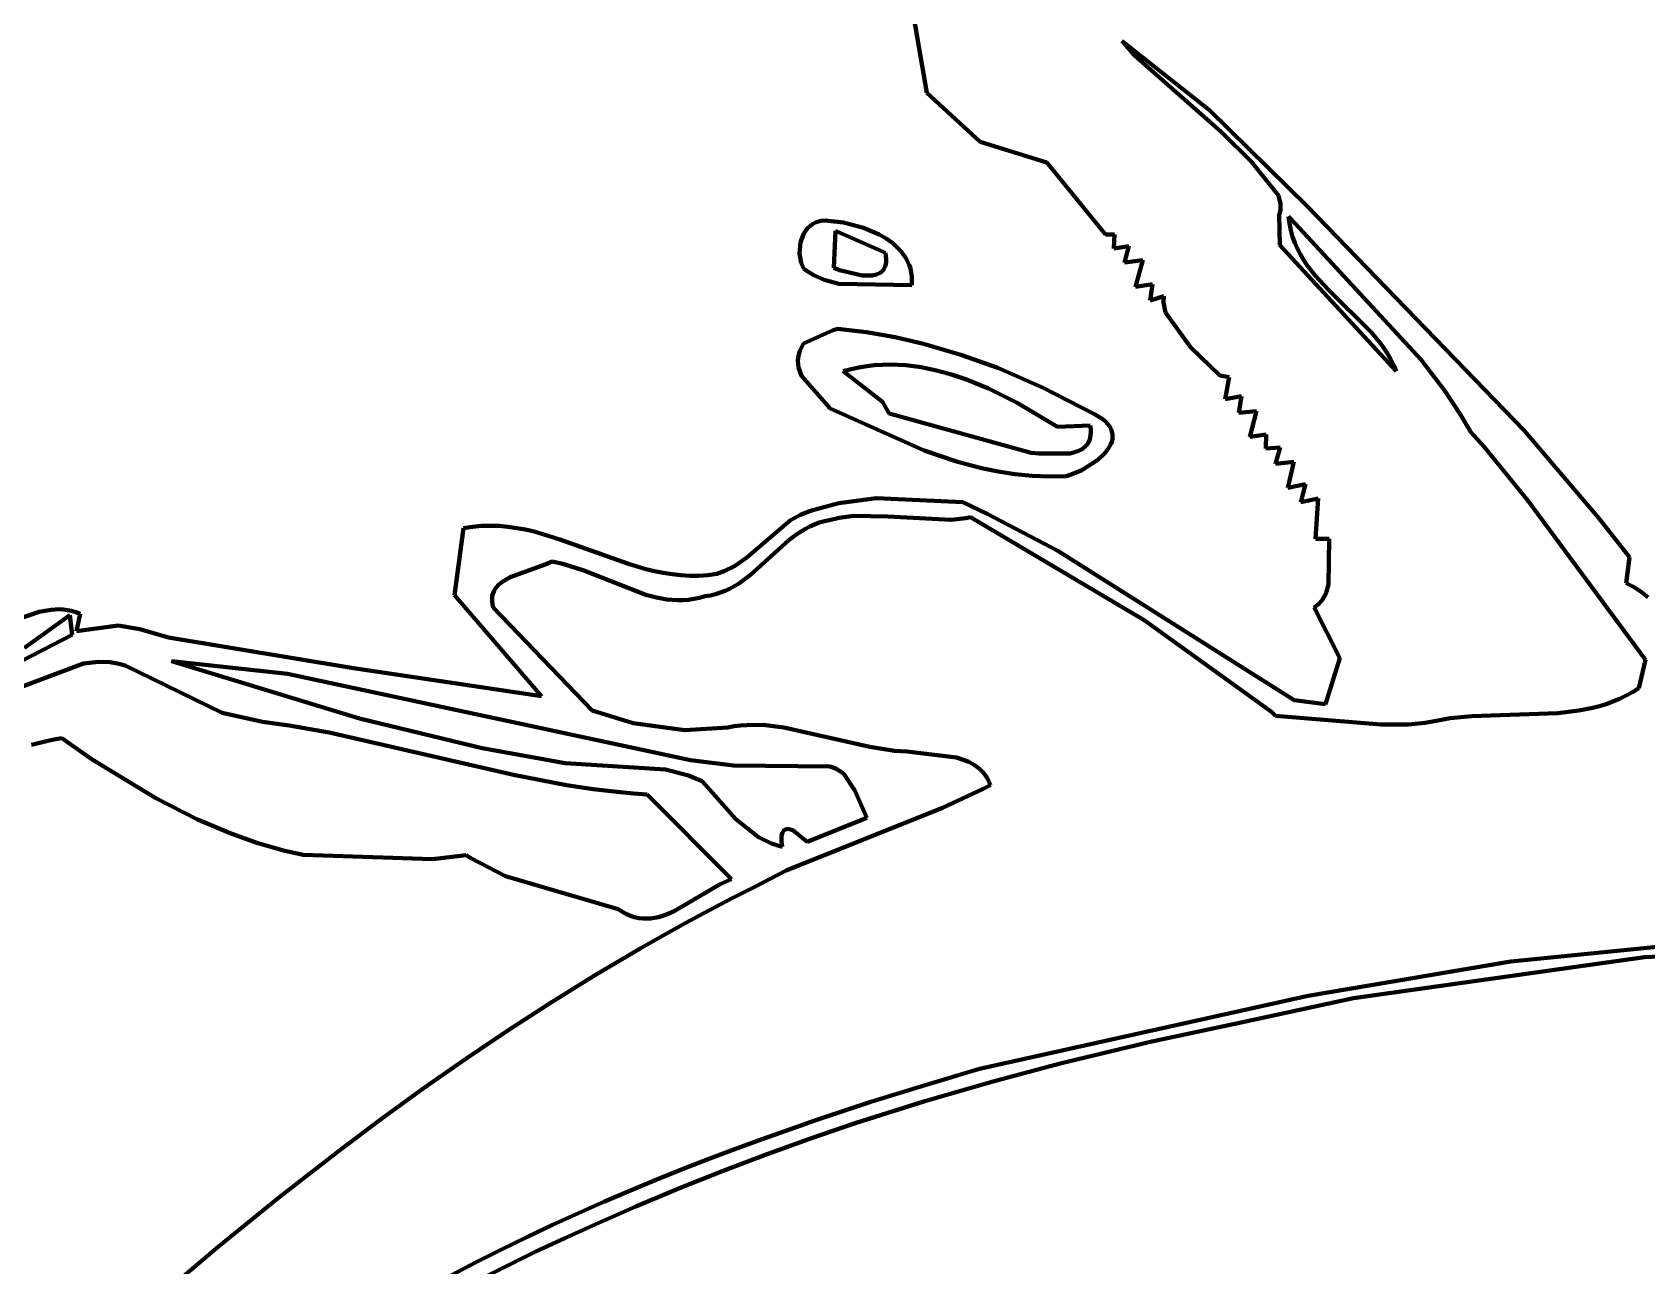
# Model space of a CAD drawing. Header units: millimetres. Extents: x 0 to 11, y 0 to 14.1.
# Drawn here: x 7.981 to 9.763, y 6.899 to 8.26 of the extents above; entities that cross this region are included whole.
import ezdxf

# ---------------------------------------------------------------- set-up
doc = ezdxf.new("R2010")
doc.units = ezdxf.units.MM
doc.layers.add('color#010101ff', color=7, linetype='CONTINUOUS', lineweight=100)
doc.layers.add('color#fefefeff', color=7, linetype='CONTINUOUS', lineweight=100)

msp = doc.modelspace()

# ---------------------------------------------------------------- linework, layer by layer
at = {"layer": 'color#010101ff'}
for p, q in [((8.9681, 8.1933), (8.9505, 8.2962)), ((9.2802, 8.1745), (9.1837, 8.2504)), ((9.1837, 8.2504), (9.1969, 8.235)), ((9.1969, 8.235), (9.2931, 8.1505)), ((9.0269, 8.1393), (8.9681, 8.1933)), ((9.388, 8.0685), (9.2802, 8.1745)), ((9.2931, 8.1505), (9.3267, 8.1173)), ((9.1006, 8.1164), (9.0269, 8.1393)), ((9.1655, 8.0372), (9.1006, 8.1164)), ((9.3267, 8.1173), (9.3564, 8.08)), ((9.3564, 8.08), (9.3586, 8.0711)), ((9.3584, 8.064), (9.3572, 8.0589)), ((9.3572, 8.0589), (9.3578, 8.0255)), ((9.3586, 8.0711), (9.3584, 8.064)), ((9.3685, 8.0493), (9.3675, 8.0571)), ((9.3675, 8.0571), (9.3748, 8.0493)), ((9.6277, 7.8207), (9.388, 8.0685)), ((8.8287, 8.0287), (8.8322, 8.0381)), ((8.8322, 8.0381), (8.8364, 8.0441)), ((8.8364, 8.0441), (8.8418, 8.0487)), ((8.8418, 8.0487), (8.8461, 8.0509)), ((8.8461, 8.0509), (8.8509, 8.0522)), ((8.8509, 8.0522), (8.8562, 8.0525)), ((8.8562, 8.0525), (8.8591, 8.0522)), ((8.8591, 8.0522), (8.876, 8.0503)), ((8.8672, 8.0411), (8.8654, 8.0003)), ((8.9223, 8.0169), (8.8672, 8.0411)), ((8.876, 8.0503), (8.8983, 8.0446)), ((8.8983, 8.0446), (8.9154, 8.0372)), ((9.37, 8.0419), (9.3685, 8.0493)), ((9.3719, 8.0347), (9.37, 8.0419)), ((9.3748, 8.0493), (9.5139, 7.8988)), ((8.8275, 8.016), (8.8287, 8.0287)), ((8.9154, 8.0372), (8.9233, 8.0326)), ((8.9233, 8.0326), (8.9306, 8.0274)), ((8.9306, 8.0274), (8.937, 8.0214)), ((8.937, 8.0214), (8.9399, 8.0182)), ((9.1751, 8.0371), (9.1655, 8.0372)), ((9.1744, 8.0215), (9.1751, 8.0371)), ((9.1912, 8.0243), (9.1744, 8.0215)), ((9.1862, 8.0062), (9.1912, 8.0243)), ((9.3578, 8.0255), (9.4861, 7.8864)), ((9.3744, 8.0279), (9.3719, 8.0347)), ((9.3773, 8.0213), (9.3744, 8.0279)), ((9.3805, 8.015), (9.3773, 8.0213)), ((8.8293, 8.006), (8.8275, 8.016)), ((8.8323, 7.9992), (8.8293, 8.006)), ((8.9221, 8.0018), (8.9228, 8.0042)), ((8.9229, 8.0132), (8.9223, 8.0169)), ((8.9228, 8.0042), (8.9232, 8.0068)), ((8.9233, 8.0099), (8.9229, 8.0132)), ((8.9232, 8.0068), (8.9233, 8.0099)), ((8.9399, 8.0182), (8.9425, 8.0148)), ((8.9425, 8.0148), (8.9448, 8.0112)), ((8.9448, 8.0112), (8.9468, 8.0075)), ((8.9468, 8.0075), (8.9485, 8.0036)), ((8.9485, 8.0036), (8.9499, 7.9995)), ((9.2064, 8.0089), (9.1862, 8.0062)), ((9.1983, 7.9793), (9.2064, 8.0089)), ((9.3842, 8.0089), (9.3805, 8.015)), ((9.3881, 8.003), (9.3842, 8.0089)), ((9.3969, 7.9918), (9.3881, 8.003)), ((8.8359, 7.9966), (8.8323, 7.9992)), ((8.8433, 7.9921), (8.8359, 7.9966)), ((8.8548, 7.987), (8.8433, 7.9921)), ((8.8709, 7.9827), (8.8548, 7.987)), ((8.8654, 8.0003), (8.8717, 7.9976)), ((8.8717, 7.9976), (8.8966, 7.9917)), ((8.8966, 7.9917), (8.9076, 7.9918)), ((8.9076, 7.9918), (8.9124, 7.9929)), ((8.9124, 7.9929), (8.9165, 7.9949)), ((8.9165, 7.9949), (8.9183, 7.9962)), ((8.9183, 7.9962), (8.9198, 7.9978)), ((8.9198, 7.9978), (8.9211, 7.9996)), ((8.9211, 7.9996), (8.9221, 8.0018)), ((8.9499, 7.9995), (8.9509, 7.9952)), ((8.9509, 7.9952), (8.9515, 7.9907)), ((8.9515, 7.9907), (8.9517, 7.9861)), ((8.9517, 7.9861), (8.9515, 7.9813)), ((9.4117, 7.9759), (9.3969, 7.9918)), ((8.9515, 7.9813), (8.8709, 7.9827)), ((9.2171, 7.9822), (9.1983, 7.9793)), ((9.2145, 7.9643), (9.2171, 7.9822)), ((9.2297, 7.969), (9.2145, 7.9643)), ((9.2292, 7.9619), (9.2297, 7.969)), ((9.4588, 7.9294), (9.4117, 7.9759)), ((9.2315, 7.9511), (9.2292, 7.9619)), ((9.2591, 7.9127), (9.2315, 7.9511)), ((8.8318, 7.9168), (8.8647, 7.9315)), ((8.8647, 7.9315), (8.8695, 7.933)), ((8.8695, 7.933), (8.9014, 7.9293)), ((8.828, 7.9089), (8.8318, 7.9168)), ((8.9014, 7.9293), (8.9331, 7.9238)), ((8.9331, 7.9238), (8.9645, 7.9166)), ((8.9645, 7.9166), (9.0058, 7.9045)), ((9.4681, 7.9181), (9.4588, 7.9294)), ((9.4723, 7.9123), (9.4681, 7.9181)), ((8.8257, 7.898), (8.8264, 7.9034)), ((8.8263, 7.8905), (8.8257, 7.898)), ((8.8264, 7.9034), (8.828, 7.9089)), ((9.0058, 7.9045), (9.0464, 7.8898)), ((9.2915, 7.8814), (9.2591, 7.9127)), ((9.4763, 7.9062), (9.4723, 7.9123)), ((9.4799, 7.8998), (9.4763, 7.9062)), ((9.4832, 7.8933), (9.4799, 7.8998)), ((9.5139, 7.8988), (9.5398, 7.8645)), ((8.8298, 7.881), (8.8263, 7.8905)), ((8.8613, 7.8452), (8.8298, 7.881)), ((8.8846, 7.8886), (8.8759, 7.8863)), ((8.8759, 7.8863), (8.9193, 7.8524)), ((8.8932, 7.8904), (8.8846, 7.8886)), ((8.9019, 7.8918), (8.8932, 7.8904)), ((8.9105, 7.8928), (8.9019, 7.8918)), ((8.9191, 7.8934), (8.9105, 7.8928)), ((8.9277, 7.8936), (8.9191, 7.8934)), ((8.9363, 7.8934), (8.9277, 7.8936)), ((8.9448, 7.8928), (8.9363, 7.8934)), ((8.9534, 7.8919), (8.9448, 7.8928)), ((8.9619, 7.8906), (8.9534, 7.8919)), ((8.9787, 7.8872), (8.9619, 7.8906)), ((8.9955, 7.8827), (8.9787, 7.8872)), ((9.012, 7.8771), (8.9955, 7.8827)), ((9.0464, 7.8898), (9.0959, 7.8684)), ((9.3017, 7.8796), (9.2915, 7.8814)), ((9.2975, 7.8553), (9.3017, 7.8796)), ((9.4861, 7.8864), (9.4832, 7.8933)), ((9.0363, 7.8671), (9.012, 7.8771)), ((9.0677, 7.8514), (9.0363, 7.8671)), ((9.0959, 7.8684), (9.1531, 7.8387)), ((9.5398, 7.8645), (9.5577, 7.8377)), ((8.965, 7.7986), (8.8613, 7.8452)), ((8.9193, 7.8524), (8.9264, 7.8396)), ((9.1122, 7.8248), (9.0677, 7.8514)), ((9.3153, 7.8586), (9.2975, 7.8553)), ((9.3127, 7.8405), (9.3153, 7.8586)), ((9.3321, 7.8423), (9.3127, 7.8405)), ((9.3246, 7.814), (9.3321, 7.8423)), ((8.9264, 7.8396), (9.0834, 7.796)), ((9.1485, 7.8262), (9.1122, 7.8248)), ((9.149, 7.8224), (9.1485, 7.8262)), ((9.1531, 7.8387), (9.1624, 7.8335)), ((9.1624, 7.8335), (9.1655, 7.8307)), ((9.1655, 7.8307), (9.168, 7.8279)), ((9.168, 7.8279), (9.17, 7.8251)), ((9.17, 7.8251), (9.1715, 7.8223)), ((9.5577, 7.8377), (9.5687, 7.8191)), ((9.145, 7.8054), (9.1464, 7.8076)), ((9.1464, 7.8076), (9.1475, 7.81)), ((9.1475, 7.81), (9.1484, 7.8127)), ((9.1484, 7.8127), (9.1489, 7.8156)), ((9.1489, 7.8156), (9.1491, 7.8189)), ((9.1491, 7.8189), (9.149, 7.8224)), ((9.1723, 7.8085), (9.1713, 7.8058)), ((9.1715, 7.8223), (9.1725, 7.8195)), ((9.1729, 7.8112), (9.1723, 7.8085)), ((9.1725, 7.8195), (9.1731, 7.8168)), ((9.1732, 7.814), (9.1729, 7.8112)), ((9.1731, 7.8168), (9.1732, 7.814)), ((9.3426, 7.8165), (9.3246, 7.814)), ((9.3424, 7.8009), (9.3426, 7.8165)), ((9.5687, 7.8191), (9.5834, 7.8029)), ((9.7099, 7.7239), (9.6277, 7.8207)), ((9.001, 7.7865), (8.965, 7.7986)), ((9.0834, 7.796), (9.0919, 7.7953)), ((9.0919, 7.7953), (9.1265, 7.7956)), ((9.1265, 7.7956), (9.1347, 7.7979)), ((9.1347, 7.7979), (9.1394, 7.8003)), ((9.1394, 7.8003), (9.1434, 7.8035)), ((9.1434, 7.8035), (9.145, 7.8054)), ((9.1644, 7.7955), (9.157, 7.7885)), ((9.1684, 7.8005), (9.1644, 7.7955)), ((9.1713, 7.8058), (9.1684, 7.8005)), ((9.3583, 7.8022), (9.3424, 7.8009)), ((9.3529, 7.7839), (9.3583, 7.8022)), ((9.5834, 7.8029), (9.6314, 7.7435)), ((9.0284, 7.7793), (9.001, 7.7865)), ((9.0468, 7.7755), (9.0284, 7.7793)), ((9.0654, 7.7727), (9.0468, 7.7755)), ((9.0842, 7.7709), (9.0654, 7.7727)), ((9.1031, 7.7701), (9.0842, 7.7709)), ((9.1274, 7.7721), (9.1222, 7.7706)), ((9.1391, 7.7771), (9.1274, 7.7721)), ((9.157, 7.7885), (9.1391, 7.7771)), ((9.3731, 7.7864), (9.3529, 7.7839)), ((9.3665, 7.7577), (9.3731, 7.7864)), ((9.1222, 7.7706), (9.1031, 7.7701)), ((9.3861, 7.7617), (9.3665, 7.7577)), ((9.3809, 7.7419), (9.3861, 7.7617)), ((8.8423, 7.7329), (8.871, 7.7407)), ((8.871, 7.7407), (8.9125, 7.7462)), ((8.9125, 7.7462), (9.008, 7.7416)), ((9.008, 7.7416), (9.0346, 7.729)), ((9.4, 7.7459), (9.3809, 7.7419)), ((9.3973, 7.7012), (9.4, 7.7459)), ((9.6314, 7.7435), (9.7616, 7.5678)), ((8.7693, 7.6808), (8.8176, 7.7218)), ((8.8176, 7.7218), (8.8287, 7.7278)), ((8.8287, 7.7278), (8.8367, 7.7309)), ((8.8367, 7.7309), (8.8423, 7.7329)), ((8.8494, 7.7192), (8.8441, 7.7172)), ((8.855, 7.7208), (8.8494, 7.7192)), ((8.8607, 7.7219), (8.855, 7.7208)), ((8.8714, 7.7245), (8.8607, 7.7219)), ((8.8874, 7.7266), (8.8714, 7.7245)), ((8.925, 7.726), (8.8874, 7.7266)), ((8.9949, 7.7221), (8.925, 7.726)), ((9.011, 7.724), (8.9949, 7.7221)), ((9.0163, 7.7251), (9.011, 7.724)), ((9.2079, 7.6114), (9.0163, 7.7251)), ((9.0346, 7.729), (9.1127, 7.6882)), ((9.7437, 7.6812), (9.7099, 7.7239)), ((8.4467, 7.639), (8.4567, 7.713)), ((8.4567, 7.713), (8.4666, 7.7146)), ((8.4666, 7.7146), (8.4765, 7.7155)), ((8.4765, 7.7155), (8.4863, 7.7158)), ((8.4863, 7.7158), (8.496, 7.7155)), ((8.496, 7.7155), (8.5057, 7.7146)), ((8.5057, 7.7146), (8.5154, 7.7132)), ((8.5154, 7.7132), (8.5249, 7.7114)), ((8.5249, 7.7114), (8.5345, 7.7092)), ((8.5345, 7.7092), (8.544, 7.7066)), ((8.544, 7.7066), (8.563, 7.7007)), ((8.563, 7.7007), (8.6387, 7.6735)), ((8.8157, 7.6998), (8.7735, 7.6617)), ((8.8246, 7.7065), (8.8157, 7.6998)), ((8.8341, 7.7124), (8.8246, 7.7065)), ((8.839, 7.715), (8.8341, 7.7124)), ((8.8441, 7.7172), (8.839, 7.715)), ((9.4123, 7.7011), (9.3973, 7.7012)), ((9.4116, 7.6507), (9.4123, 7.7011)), ((9.1127, 7.6882), (9.3738, 7.5233)), ((8.5467, 7.6728), (8.5082, 7.659)), ((8.5545, 7.6763), (8.5467, 7.6728)), ((8.5662, 7.6738), (8.5545, 7.6763)), ((8.5893, 7.6664), (8.5662, 7.6738)), ((8.6579, 7.6394), (8.5893, 7.6664)), ((8.6387, 7.6735), (8.6578, 7.6679)), ((8.6578, 7.6679), (8.6674, 7.6656)), ((8.6674, 7.6656), (8.677, 7.6636)), ((8.7362, 7.6626), (8.7444, 7.6655)), ((8.7444, 7.6655), (8.7556, 7.6712)), ((8.7556, 7.6712), (8.7693, 7.6808)), ((9.74, 7.6522), (9.7437, 7.6812)), ((8.4917, 7.6461), (8.4903, 7.6438)), ((8.4953, 7.6505), (8.4917, 7.6461)), ((8.4999, 7.6542), (8.4953, 7.6505)), ((8.5082, 7.659), (8.4999, 7.6542)), ((8.677, 7.6636), (8.6868, 7.6621)), ((8.6868, 7.6621), (8.6965, 7.661)), ((8.6965, 7.661), (8.7063, 7.6605)), ((8.7063, 7.6605), (8.7162, 7.6606)), ((8.7162, 7.6606), (8.7262, 7.6613)), ((8.7262, 7.6613), (8.7362, 7.6626)), ((8.7504, 7.6462), (8.7454, 7.6439)), ((8.76, 7.6517), (8.7504, 7.6462)), ((8.7735, 7.6617), (8.76, 7.6517)), ((9.4085, 7.6405), (9.4116, 7.6507)), ((9.7488, 7.6478), (9.74, 7.6522)), ((9.7568, 7.6427), (9.7488, 7.6478)), ((8.5426, 7.5278), (8.4467, 7.639)), ((8.4884, 7.6385), (8.4881, 7.6355)), ((8.4881, 7.6355), (8.4881, 7.6324)), ((8.4881, 7.6324), (8.4885, 7.6291)), ((8.4892, 7.6412), (8.4884, 7.6385)), ((8.4885, 7.6291), (8.4893, 7.6255)), ((8.4903, 7.6438), (8.4892, 7.6412)), ((8.6695, 7.6364), (8.6579, 7.6394)), ((8.6812, 7.6344), (8.6695, 7.6364)), ((8.687, 7.6338), (8.6812, 7.6344)), ((8.693, 7.6335), (8.687, 7.6338)), ((8.699, 7.6336), (8.693, 7.6335)), ((8.705, 7.6341), (8.699, 7.6336)), ((8.711, 7.635), (8.705, 7.6341)), ((8.7172, 7.6363), (8.711, 7.635)), ((8.7233, 7.6381), (8.7172, 7.6363)), ((8.7292, 7.6389), (8.7233, 7.6381)), ((8.7348, 7.6402), (8.7292, 7.6389)), ((8.7402, 7.6419), (8.7348, 7.6402)), ((8.7454, 7.6439), (8.7402, 7.6419)), ((9.3957, 7.6255), (9.4005, 7.6293)), ((9.4005, 7.6293), (9.4044, 7.6335)), ((9.4044, 7.6335), (9.4085, 7.6405)), ((9.7641, 7.6368), (9.7568, 7.6427)), ((7.9417, 7.6048), (7.9883, 7.6206)), ((8.0221, 7.6172), (7.9721, 7.581)), ((7.9883, 7.6206), (8.0013, 7.6231)), ((8.0013, 7.6231), (8.0102, 7.6235)), ((8.0102, 7.6235), (8.0147, 7.6233)), ((8.0147, 7.6233), (8.0193, 7.6227)), ((8.0193, 7.6227), (8.0239, 7.6217)), ((8.0246, 7.5954), (8.0221, 7.6172)), ((8.0239, 7.6217), (8.0285, 7.6203)), ((8.0285, 7.6203), (8.0333, 7.6185)), ((8.0333, 7.6185), (8.0293, 7.5994)), ((8.4893, 7.6255), (8.5985, 7.5119)), ((9.3487, 7.5103), (9.2079, 7.6114)), ((9.4242, 7.5694), (9.3957, 7.6255)), ((7.9092, 7.536), (8.0246, 7.5954)), ((8.0293, 7.5994), (8.0752, 7.6056)), ((8.0752, 7.6056), (8.0991, 7.6015)), ((8.0991, 7.6015), (8.131, 7.5925)), ((8.131, 7.5925), (8.335, 7.5586)), ((8.037, 7.5638), (7.9657, 7.537)), ((8.0535, 7.5657), (8.037, 7.5638)), ((8.0661, 7.5652), (8.0535, 7.5657)), ((8.0745, 7.5638), (8.0661, 7.5652)), ((8.0829, 7.5614), (8.0745, 7.5638)), ((8.1901, 7.5093), (8.0829, 7.5614)), ((8.1344, 7.5662), (8.3417, 7.5029)), ((8.2623, 7.5522), (8.1344, 7.5662)), ((8.335, 7.5586), (8.5426, 7.5278)), ((9.4081, 7.5189), (9.4242, 7.5694)), ((9.7616, 7.5678), (9.7542, 7.5366)), ((8.7072, 7.457), (8.2623, 7.5522)), ((9.3738, 7.5233), (9.4081, 7.5189)), ((9.7255, 7.5217), (9.7182, 7.519)), ((9.7328, 7.5248), (9.7255, 7.5217)), ((9.74, 7.5283), (9.7328, 7.5248)), ((9.7472, 7.5322), (9.74, 7.5283)), ((9.7542, 7.5366), (9.7472, 7.5322)), ((8.2346, 7.4995), (8.1901, 7.5093)), ((8.5985, 7.5119), (8.6438, 7.4979)), ((9.3531, 7.506), (9.3487, 7.5103)), ((9.4694, 7.4963), (9.3531, 7.506)), ((9.5696, 7.5056), (9.546, 7.5032)), ((9.6647, 7.5089), (9.5696, 7.5056)), ((9.688, 7.5117), (9.6647, 7.5089)), ((9.7032, 7.5147), (9.688, 7.5117)), ((9.7107, 7.5167), (9.7032, 7.5147)), ((9.7182, 7.519), (9.7107, 7.5167)), ((8.2641, 7.4954), (8.2346, 7.4995)), ((8.3082, 7.4877), (8.2641, 7.4954)), ((8.5117, 7.4408), (8.3082, 7.4877)), ((8.3417, 7.5029), (8.4773, 7.4703)), ((8.6438, 7.4979), (8.7011, 7.4903)), ((8.7011, 7.4903), (8.7484, 7.4932)), ((8.7484, 7.4932), (8.7554, 7.4944)), ((8.7554, 7.4944), (8.7624, 7.4952)), ((8.7624, 7.4952), (8.7762, 7.4959)), ((8.7762, 7.4959), (8.7899, 7.4955)), ((8.7899, 7.4955), (8.8104, 7.4932)), ((8.8104, 7.4932), (8.905, 7.4716)), ((9.5, 7.4962), (9.4694, 7.4963)), ((9.5183, 7.4981), (9.5, 7.4962)), ((9.5305, 7.5004), (9.5183, 7.4981)), ((9.546, 7.5032), (9.5305, 7.5004)), ((7.9796, 7.4738), (7.9961, 7.4781)), ((7.9961, 7.4781), (8.0045, 7.4799)), ((8.0045, 7.4799), (8.0131, 7.4813)), ((8.0131, 7.4813), (8.0468, 7.4579)), ((8.4773, 7.4703), (8.5689, 7.4538)), ((8.905, 7.4716), (8.9324, 7.4674)), ((8.0468, 7.4579), (8.117, 7.4149)), ((8.5689, 7.4538), (8.6795, 7.4469)), ((8.7547, 7.4513), (8.7072, 7.457)), ((8.861, 7.45), (8.7547, 7.4513)), ((8.8683, 7.4473), (8.861, 7.45)), ((8.9324, 7.4674), (8.9462, 7.4666)), ((8.9462, 7.4666), (9.0008, 7.4598)), ((9.0008, 7.4598), (9.0143, 7.4553)), ((9.0143, 7.4553), (9.0204, 7.452)), ((9.0204, 7.452), (9.0259, 7.4479)), ((8.5703, 7.4295), (8.5117, 7.4408)), ((8.6795, 7.4469), (8.705, 7.44)), ((8.705, 7.44), (8.72, 7.4339)), ((8.72, 7.4339), (8.7572, 7.3918)), ((8.8763, 7.4418), (8.8683, 7.4473)), ((8.8887, 7.4235), (8.8763, 7.4418)), ((9.0259, 7.4479), (9.0308, 7.4429)), ((9.0308, 7.4429), (9.033, 7.44)), ((9.033, 7.44), (9.0349, 7.4368)), ((9.0349, 7.4368), (9.0367, 7.4334)), ((9.0367, 7.4334), (9.0382, 7.4296)), ((8.117, 7.4149), (8.1628, 7.3917)), ((8.5998, 7.4251), (8.5703, 7.4295)), ((8.6295, 7.4216), (8.5998, 7.4251)), ((8.6444, 7.4203), (8.6295, 7.4216)), ((8.6594, 7.4193), (8.6444, 7.4203)), ((8.7524, 7.3258), (8.6594, 7.4193)), ((8.9019, 7.3933), (8.8887, 7.4235)), ((9.0296, 7.425), (8.9853, 7.4044)), ((9.0382, 7.4296), (9.0296, 7.425)), ((8.9853, 7.4044), (8.8129, 7.3352)), ((8.1628, 7.3917), (8.2007, 7.3757)), ((8.7572, 7.3918), (8.7822, 7.3721)), ((8.8086, 7.3769), (8.8099, 7.3791)), ((8.8099, 7.3791), (8.8116, 7.3805)), ((8.8116, 7.3805), (8.8148, 7.3812)), ((8.8148, 7.3812), (8.82, 7.3798)), ((8.82, 7.3798), (8.836, 7.3669)), ((8.836, 7.3669), (8.9019, 7.3933)), ((8.2007, 7.3757), (8.2297, 7.3656)), ((8.2297, 7.3656), (8.2594, 7.3571)), ((8.7822, 7.3721), (8.7966, 7.365)), ((8.7966, 7.365), (8.8084, 7.3613)), ((8.8076, 7.3696), (8.8078, 7.3737)), ((8.8077, 7.3671), (8.8076, 7.3696)), ((8.8079, 7.3643), (8.8077, 7.3671)), ((8.8078, 7.3737), (8.8086, 7.3769)), ((8.8084, 7.3613), (8.8079, 7.3643)), ((8.2594, 7.3571), (8.2795, 7.3524)), ((8.2795, 7.3524), (8.4223, 7.3479)), ((8.4223, 7.3479), (8.4595, 7.3521)), ((8.4595, 7.3521), (8.4648, 7.3488)), ((8.4648, 7.3488), (8.503, 7.3289)), ((8.503, 7.3289), (8.6274, 7.2926)), ((8.7399, 7.32), (8.7524, 7.3258)), ((8.8129, 7.3352), (8.7782, 7.3173)), ((8.6892, 7.2903), (8.7399, 7.32)), ((8.7782, 7.3173), (8.7526, 7.3044)), ((8.6274, 7.2926), (8.632, 7.2896)), ((8.632, 7.2896), (8.6365, 7.2872)), ((8.6806, 7.2866), (8.6892, 7.2903)), ((8.7273, 7.2911), (8.7021, 7.2776)), ((8.7526, 7.3044), (8.7273, 7.2911)), ((8.6365, 7.2872), (8.641, 7.2852)), ((8.641, 7.2852), (8.6455, 7.2838)), ((8.6455, 7.2838), (8.65, 7.2828)), ((8.65, 7.2828), (8.6544, 7.2823)), ((8.6544, 7.2823), (8.6588, 7.2822)), ((8.6588, 7.2822), (8.6632, 7.2824)), ((8.6632, 7.2824), (8.6676, 7.283)), ((8.6676, 7.283), (8.672, 7.2839)), ((8.672, 7.2839), (8.6806, 7.2866)), ((8.7021, 7.2776), (8.6771, 7.2637)), ((8.6771, 7.2637), (8.6523, 7.2496)), ((9.6128, 7.2348), (9.9221, 7.2656)), ((8.6523, 7.2496), (8.603, 7.2205)), ((9.7604, 7.2398), (9.4392, 7.1945)), ((9.7769, 7.2402), (9.7604, 7.2398)), ((8.603, 7.2205), (8.5545, 7.1905)), ((9.389, 7.1968), (9.6128, 7.2348)), ((8.5545, 7.1905), (8.5065, 7.1594)), ((9.0264, 7.1163), (9.389, 7.1968)), ((9.4392, 7.1945), (9.3183, 7.1682)), ((9.3183, 7.1682), (9.2165, 7.1465)), ((8.5065, 7.1594), (8.4591, 7.1275)), ((9.2165, 7.1465), (9.1152, 7.1221)), ((8.4591, 7.1275), (8.4122, 7.0947)), ((8.9663, 7.0985), (9.0264, 7.1163)), ((9.1152, 7.1221), (9.0397, 7.102)), ((8.4122, 7.0947), (8.366, 7.0611)), ((8.9064, 7.0798), (8.9663, 7.0985)), ((9.0397, 7.102), (8.9647, 7.0802)), ((8.8468, 7.0601), (8.9064, 7.0798)), ((8.9647, 7.0802), (8.8902, 7.0567)), ((8.366, 7.0611), (8.3202, 7.0268)), ((8.7874, 7.0393), (8.8468, 7.0601)), ((8.8409, 7.04), (8.7919, 7.0224)), ((8.8902, 7.0567), (8.8409, 7.04)), ((8.3202, 7.0268), (8.2525, 6.9741)), ((8.7285, 7.0174), (8.7579, 7.0285)), ((8.7919, 7.0224), (8.7432, 7.004)), ((8.7579, 7.0285), (8.7874, 7.0393)), ((8.6701, 6.9943), (8.6992, 7.006)), ((8.6992, 7.006), (8.7285, 7.0174)), ((8.6411, 6.9823), (8.6701, 6.9943)), ((8.7432, 7.004), (8.6949, 6.9847)), ((8.2525, 6.9741), (8.1859, 6.92)), ((8.5835, 6.9572), (8.6122, 6.9699)), ((8.6122, 6.9699), (8.6411, 6.9823)), ((8.6949, 6.9847), (8.6469, 6.9645)), ((8.5549, 6.9442), (8.5835, 6.9572)), ((8.6469, 6.9645), (8.5992, 6.9434)), ((8.5266, 6.9308), (8.5549, 6.9442)), ((8.5992, 6.9434), (8.5677, 6.9293)), ((8.1859, 6.92), (8.0986, 6.8463)), ((8.4704, 6.9029), (8.4984, 6.917)), ((8.4984, 6.917), (8.5266, 6.9308)), ((8.5677, 6.9293), (8.5365, 6.9147)), ((8.4426, 6.8883), (8.4704, 6.9029)), ((8.5054, 6.8995), (8.4746, 6.8839)), ((8.5365, 6.9147), (8.5054, 6.8995))]:
    msp.add_line(p, q, dxfattribs=at)
at = {"layer": 'color#fefefeff'}
for p, q in [((8.9505, 8.2962), (8.9681, 8.1933)), ((9.1969, 8.235), (9.1837, 8.2504)), ((9.1837, 8.2504), (9.2802, 8.1745)), ((9.2931, 8.1505), (9.1969, 8.235)), ((8.9681, 8.1933), (9.0269, 8.1393)), ((9.2802, 8.1745), (9.388, 8.0685)), ((9.3267, 8.1173), (9.2931, 8.1505)), ((9.0269, 8.1393), (9.1006, 8.1164)), ((9.1006, 8.1164), (9.1655, 8.0372)), ((9.3564, 8.08), (9.3267, 8.1173)), ((9.3586, 8.0711), (9.3564, 8.08)), ((9.3572, 8.0589), (9.3584, 8.064)), ((9.3578, 8.0255), (9.3572, 8.0589)), ((9.3584, 8.064), (9.3586, 8.0711)), ((9.3748, 8.0493), (9.3675, 8.0571)), ((9.3675, 8.0571), (9.3685, 8.0493)), ((9.388, 8.0685), (9.6277, 7.8207)), ((8.8322, 8.0381), (8.8287, 8.0287)), ((8.8364, 8.0441), (8.8322, 8.0381)), ((8.8418, 8.0487), (8.8364, 8.0441)), ((8.8461, 8.0509), (8.8418, 8.0487)), ((8.8509, 8.0522), (8.8461, 8.0509)), ((8.8562, 8.0525), (8.8509, 8.0522)), ((8.8591, 8.0522), (8.8562, 8.0525)), ((8.876, 8.0503), (8.8591, 8.0522)), ((8.8654, 8.0003), (8.8672, 8.0411)), ((8.8672, 8.0411), (8.9223, 8.0169)), ((8.8983, 8.0446), (8.876, 8.0503)), ((8.9154, 8.0372), (8.8983, 8.0446)), ((9.3685, 8.0493), (9.37, 8.0419)), ((9.37, 8.0419), (9.3719, 8.0347)), ((9.5139, 7.8988), (9.3748, 8.0493)), ((8.8287, 8.0287), (8.8275, 8.016)), ((8.9233, 8.0326), (8.9154, 8.0372)), ((8.9306, 8.0274), (8.9233, 8.0326)), ((8.937, 8.0214), (8.9306, 8.0274)), ((8.9399, 8.0182), (8.937, 8.0214)), ((9.1655, 8.0372), (9.1751, 8.0371)), ((9.1751, 8.0371), (9.1744, 8.0215)), ((9.1744, 8.0215), (9.1912, 8.0243)), ((9.1912, 8.0243), (9.1862, 8.0062)), ((9.4861, 7.8864), (9.3578, 8.0255)), ((9.3719, 8.0347), (9.3744, 8.0279)), ((9.3744, 8.0279), (9.3773, 8.0213)), ((9.3773, 8.0213), (9.3805, 8.015)), ((8.8275, 8.016), (8.8293, 8.006)), ((8.8293, 8.006), (8.8323, 7.9992)), ((8.9228, 8.0042), (8.9221, 8.0018)), ((8.9223, 8.0169), (8.9229, 8.0132)), ((8.9232, 8.0068), (8.9228, 8.0042)), ((8.9229, 8.0132), (8.9233, 8.0099)), ((8.9233, 8.0099), (8.9232, 8.0068)), ((8.9425, 8.0148), (8.9399, 8.0182)), ((8.9448, 8.0112), (8.9425, 8.0148)), ((8.9468, 8.0075), (8.9448, 8.0112)), ((8.9485, 8.0036), (8.9468, 8.0075)), ((8.9499, 7.9995), (8.9485, 8.0036)), ((9.1862, 8.0062), (9.2064, 8.0089)), ((9.2064, 8.0089), (9.1983, 7.9793)), ((9.3805, 8.015), (9.3842, 8.0089)), ((9.3842, 8.0089), (9.3881, 8.003)), ((9.3881, 8.003), (9.3969, 7.9918)), ((8.8323, 7.9992), (8.8359, 7.9966)), ((8.8359, 7.9966), (8.8433, 7.9921)), ((8.8433, 7.9921), (8.8548, 7.987)), ((8.8548, 7.987), (8.8709, 7.9827)), ((8.8717, 7.9976), (8.8654, 8.0003)), ((8.8966, 7.9917), (8.8717, 7.9976)), ((8.9076, 7.9918), (8.8966, 7.9917)), ((8.9124, 7.9929), (8.9076, 7.9918)), ((8.9165, 7.9949), (8.9124, 7.9929)), ((8.9183, 7.9962), (8.9165, 7.9949)), ((8.9198, 7.9978), (8.9183, 7.9962)), ((8.9211, 7.9996), (8.9198, 7.9978)), ((8.9221, 8.0018), (8.9211, 7.9996)), ((8.9509, 7.9952), (8.9499, 7.9995)), ((8.9515, 7.9907), (8.9509, 7.9952)), ((8.9517, 7.9861), (8.9515, 7.9907)), ((8.9515, 7.9813), (8.9517, 7.9861)), ((9.3969, 7.9918), (9.4117, 7.9759)), ((8.8709, 7.9827), (8.9515, 7.9813)), ((9.1983, 7.9793), (9.2171, 7.9822)), ((9.2171, 7.9822), (9.2145, 7.9643)), ((9.2145, 7.9643), (9.2297, 7.969)), ((9.2297, 7.969), (9.2292, 7.9619)), ((9.4117, 7.9759), (9.4588, 7.9294)), ((9.2292, 7.9619), (9.2315, 7.9511)), ((9.2315, 7.9511), (9.2591, 7.9127)), ((8.8647, 7.9315), (8.8318, 7.9168)), ((8.8695, 7.933), (8.8647, 7.9315)), ((8.9014, 7.9293), (8.8695, 7.933)), ((8.8318, 7.9168), (8.828, 7.9089)), ((8.9331, 7.9238), (8.9014, 7.9293)), ((8.9645, 7.9166), (8.9331, 7.9238)), ((9.0058, 7.9045), (8.9645, 7.9166)), ((9.4588, 7.9294), (9.4681, 7.9181)), ((9.4681, 7.9181), (9.4723, 7.9123)), ((8.8264, 7.9034), (8.8257, 7.898)), ((8.8257, 7.898), (8.8263, 7.8905)), ((8.828, 7.9089), (8.8264, 7.9034)), ((9.0464, 7.8898), (9.0058, 7.9045)), ((9.2591, 7.9127), (9.2915, 7.8814)), ((9.4723, 7.9123), (9.4763, 7.9062)), ((9.4763, 7.9062), (9.4799, 7.8998)), ((9.4799, 7.8998), (9.4832, 7.8933)), ((9.5398, 7.8645), (9.5139, 7.8988)), ((8.8263, 7.8905), (8.8298, 7.881)), ((8.8298, 7.881), (8.8613, 7.8452)), ((8.8759, 7.8863), (8.8846, 7.8886)), ((8.9193, 7.8524), (8.8759, 7.8863)), ((8.8846, 7.8886), (8.8932, 7.8904)), ((8.8932, 7.8904), (8.9019, 7.8918)), ((8.9019, 7.8918), (8.9105, 7.8928)), ((8.9105, 7.8928), (8.9191, 7.8934)), ((8.9191, 7.8934), (8.9277, 7.8936)), ((8.9277, 7.8936), (8.9363, 7.8934)), ((8.9363, 7.8934), (8.9448, 7.8928)), ((8.9448, 7.8928), (8.9534, 7.8919)), ((8.9534, 7.8919), (8.9619, 7.8906)), ((8.9619, 7.8906), (8.9787, 7.8872)), ((8.9787, 7.8872), (8.9955, 7.8827)), ((8.9955, 7.8827), (9.012, 7.8771)), ((9.0959, 7.8684), (9.0464, 7.8898)), ((9.2915, 7.8814), (9.3017, 7.8796)), ((9.3017, 7.8796), (9.2975, 7.8553)), ((9.4832, 7.8933), (9.4861, 7.8864)), ((9.012, 7.8771), (9.0363, 7.8671)), ((9.0363, 7.8671), (9.0677, 7.8514)), ((9.1531, 7.8387), (9.0959, 7.8684)), ((9.5577, 7.8377), (9.5398, 7.8645)), ((8.8613, 7.8452), (8.965, 7.7986)), ((8.9264, 7.8396), (8.9193, 7.8524)), ((9.0677, 7.8514), (9.1122, 7.8248)), ((9.2975, 7.8553), (9.3153, 7.8586)), ((9.3153, 7.8586), (9.3127, 7.8405)), ((9.3127, 7.8405), (9.3321, 7.8423)), ((9.3321, 7.8423), (9.3246, 7.814)), ((9.0834, 7.796), (8.9264, 7.8396)), ((9.1122, 7.8248), (9.1485, 7.8262)), ((9.1485, 7.8262), (9.149, 7.8224)), ((9.1624, 7.8335), (9.1531, 7.8387)), ((9.1655, 7.8307), (9.1624, 7.8335)), ((9.168, 7.8279), (9.1655, 7.8307)), ((9.17, 7.8251), (9.168, 7.8279)), ((9.1715, 7.8223), (9.17, 7.8251)), ((9.5687, 7.8191), (9.5577, 7.8377)), ((9.1464, 7.8076), (9.145, 7.8054)), ((9.1475, 7.81), (9.1464, 7.8076)), ((9.1484, 7.8127), (9.1475, 7.81)), ((9.1489, 7.8156), (9.1484, 7.8127)), ((9.1491, 7.8189), (9.1489, 7.8156)), ((9.149, 7.8224), (9.1491, 7.8189)), ((9.1713, 7.8058), (9.1723, 7.8085)), ((9.1725, 7.8195), (9.1715, 7.8223)), ((9.1723, 7.8085), (9.1729, 7.8112)), ((9.1731, 7.8168), (9.1725, 7.8195)), ((9.1729, 7.8112), (9.1732, 7.814)), ((9.1732, 7.814), (9.1731, 7.8168)), ((9.3246, 7.814), (9.3426, 7.8165)), ((9.3426, 7.8165), (9.3424, 7.8009)), ((9.5834, 7.8029), (9.5687, 7.8191)), ((9.6277, 7.8207), (9.7099, 7.7239)), ((8.965, 7.7986), (9.001, 7.7865)), ((9.0919, 7.7953), (9.0834, 7.796)), ((9.1265, 7.7956), (9.0919, 7.7953)), ((9.1347, 7.7979), (9.1265, 7.7956)), ((9.1394, 7.8003), (9.1347, 7.7979)), ((9.1434, 7.8035), (9.1394, 7.8003)), ((9.145, 7.8054), (9.1434, 7.8035)), ((9.157, 7.7885), (9.1644, 7.7955)), ((9.1644, 7.7955), (9.1684, 7.8005)), ((9.1684, 7.8005), (9.1713, 7.8058)), ((9.3424, 7.8009), (9.3583, 7.8022)), ((9.3583, 7.8022), (9.3529, 7.7839)), ((9.6314, 7.7435), (9.5834, 7.8029)), ((9.001, 7.7865), (9.0284, 7.7793)), ((9.0284, 7.7793), (9.0468, 7.7755)), ((9.0468, 7.7755), (9.0654, 7.7727)), ((9.0654, 7.7727), (9.0842, 7.7709)), ((9.0842, 7.7709), (9.1031, 7.7701)), ((9.1222, 7.7706), (9.1274, 7.7721)), ((9.1274, 7.7721), (9.1391, 7.7771)), ((9.1391, 7.7771), (9.157, 7.7885)), ((9.3529, 7.7839), (9.3731, 7.7864)), ((9.3731, 7.7864), (9.3665, 7.7577)), ((9.1031, 7.7701), (9.1222, 7.7706)), ((9.3665, 7.7577), (9.3861, 7.7617)), ((9.3861, 7.7617), (9.3809, 7.7419)), ((8.871, 7.7407), (8.8423, 7.7329)), ((8.9125, 7.7462), (8.871, 7.7407)), ((9.008, 7.7416), (8.9125, 7.7462)), ((9.0346, 7.729), (9.008, 7.7416)), ((9.3809, 7.7419), (9.4, 7.7459)), ((9.4, 7.7459), (9.3973, 7.7012)), ((9.7616, 7.5678), (9.6314, 7.7435)), ((8.8176, 7.7218), (8.7693, 7.6808)), ((8.8287, 7.7278), (8.8176, 7.7218)), ((8.8367, 7.7309), (8.8287, 7.7278)), ((8.8423, 7.7329), (8.8367, 7.7309)), ((8.8441, 7.7172), (8.8494, 7.7192)), ((8.8494, 7.7192), (8.855, 7.7208)), ((8.855, 7.7208), (8.8607, 7.7219)), ((8.8607, 7.7219), (8.8714, 7.7245)), ((8.8714, 7.7245), (8.8874, 7.7266)), ((8.8874, 7.7266), (8.925, 7.726)), ((8.925, 7.726), (8.9949, 7.7221)), ((8.9949, 7.7221), (9.011, 7.724)), ((9.011, 7.724), (9.0163, 7.7251)), ((9.0163, 7.7251), (9.2079, 7.6114)), ((9.1127, 7.6882), (9.0346, 7.729)), ((9.7099, 7.7239), (9.7437, 7.6812)), ((8.4567, 7.713), (8.4467, 7.639)), ((8.4666, 7.7146), (8.4567, 7.713)), ((8.4765, 7.7155), (8.4666, 7.7146)), ((8.4863, 7.7158), (8.4765, 7.7155)), ((8.496, 7.7155), (8.4863, 7.7158)), ((8.5057, 7.7146), (8.496, 7.7155)), ((8.5154, 7.7132), (8.5057, 7.7146)), ((8.5249, 7.7114), (8.5154, 7.7132)), ((8.5345, 7.7092), (8.5249, 7.7114)), ((8.544, 7.7066), (8.5345, 7.7092)), ((8.563, 7.7007), (8.544, 7.7066)), ((8.6387, 7.6735), (8.563, 7.7007)), ((8.7735, 7.6617), (8.8157, 7.6998)), ((8.8157, 7.6998), (8.8246, 7.7065)), ((8.8246, 7.7065), (8.8341, 7.7124)), ((8.8341, 7.7124), (8.839, 7.715)), ((8.839, 7.715), (8.8441, 7.7172)), ((9.3973, 7.7012), (9.4123, 7.7011)), ((9.4123, 7.7011), (9.4116, 7.6507)), ((9.3738, 7.5233), (9.1127, 7.6882)), ((8.5082, 7.659), (8.5467, 7.6728)), ((8.5467, 7.6728), (8.5545, 7.6763)), ((8.5545, 7.6763), (8.5662, 7.6738)), ((8.5662, 7.6738), (8.5893, 7.6664)), ((8.5893, 7.6664), (8.6579, 7.6394)), ((8.6578, 7.6679), (8.6387, 7.6735)), ((8.6674, 7.6656), (8.6578, 7.6679)), ((8.677, 7.6636), (8.6674, 7.6656)), ((8.7444, 7.6655), (8.7362, 7.6626)), ((8.7556, 7.6712), (8.7444, 7.6655)), ((8.7693, 7.6808), (8.7556, 7.6712)), ((9.7437, 7.6812), (9.74, 7.6522)), ((8.4903, 7.6438), (8.4917, 7.6461)), ((8.4917, 7.6461), (8.4953, 7.6505)), ((8.4953, 7.6505), (8.4999, 7.6542)), ((8.4999, 7.6542), (8.5082, 7.659)), ((8.6868, 7.6621), (8.677, 7.6636)), ((8.6965, 7.661), (8.6868, 7.6621)), ((8.7063, 7.6605), (8.6965, 7.661)), ((8.7162, 7.6606), (8.7063, 7.6605)), ((8.7262, 7.6613), (8.7162, 7.6606)), ((8.7362, 7.6626), (8.7262, 7.6613)), ((8.7454, 7.6439), (8.7504, 7.6462)), ((8.7504, 7.6462), (8.76, 7.6517)), ((8.76, 7.6517), (8.7735, 7.6617)), ((9.4116, 7.6507), (9.4085, 7.6405)), ((9.74, 7.6522), (9.7488, 7.6478)), ((9.7488, 7.6478), (9.7568, 7.6427)), ((8.4467, 7.639), (8.5426, 7.5278)), ((8.4881, 7.6355), (8.4884, 7.6385)), ((8.4881, 7.6324), (8.4881, 7.6355)), ((8.4885, 7.6291), (8.4881, 7.6324)), ((8.4884, 7.6385), (8.4892, 7.6412)), ((8.4893, 7.6255), (8.4885, 7.6291)), ((8.4892, 7.6412), (8.4903, 7.6438)), ((8.6579, 7.6394), (8.6695, 7.6364)), ((8.6695, 7.6364), (8.6812, 7.6344)), ((8.6812, 7.6344), (8.687, 7.6338)), ((8.687, 7.6338), (8.693, 7.6335)), ((8.693, 7.6335), (8.699, 7.6336)), ((8.699, 7.6336), (8.705, 7.6341)), ((8.705, 7.6341), (8.711, 7.635)), ((8.711, 7.635), (8.7172, 7.6363)), ((8.7172, 7.6363), (8.7233, 7.6381)), ((8.7233, 7.6381), (8.7292, 7.6389)), ((8.7292, 7.6389), (8.7348, 7.6402)), ((8.7348, 7.6402), (8.7402, 7.6419)), ((8.7402, 7.6419), (8.7454, 7.6439)), ((9.4005, 7.6293), (9.3957, 7.6255)), ((9.4044, 7.6335), (9.4005, 7.6293)), ((9.4085, 7.6405), (9.4044, 7.6335)), ((9.7568, 7.6427), (9.7641, 7.6368)), ((7.9883, 7.6206), (7.9417, 7.6048)), ((7.9721, 7.581), (8.0221, 7.6172)), ((8.0013, 7.6231), (7.9883, 7.6206)), ((8.0102, 7.6235), (8.0013, 7.6231)), ((8.0147, 7.6233), (8.0102, 7.6235)), ((8.0193, 7.6227), (8.0147, 7.6233)), ((8.0239, 7.6217), (8.0193, 7.6227)), ((8.0221, 7.6172), (8.0246, 7.5954)), ((8.0285, 7.6203), (8.0239, 7.6217)), ((8.0333, 7.6185), (8.0285, 7.6203)), ((8.0293, 7.5994), (8.0333, 7.6185)), ((8.5985, 7.5119), (8.4893, 7.6255)), ((9.2079, 7.6114), (9.3487, 7.5103)), ((9.3957, 7.6255), (9.4242, 7.5694)), ((8.0246, 7.5954), (7.9092, 7.536)), ((8.0752, 7.6056), (8.0293, 7.5994)), ((8.0991, 7.6015), (8.0752, 7.6056)), ((8.131, 7.5925), (8.0991, 7.6015)), ((8.335, 7.5586), (8.131, 7.5925)), ((7.9657, 7.537), (8.037, 7.5638)), ((8.037, 7.5638), (8.0535, 7.5657)), ((8.0535, 7.5657), (8.0661, 7.5652)), ((8.0661, 7.5652), (8.0745, 7.5638)), ((8.0745, 7.5638), (8.0829, 7.5614)), ((8.0829, 7.5614), (8.1901, 7.5093)), ((8.1344, 7.5662), (8.2623, 7.5522)), ((8.3417, 7.5029), (8.1344, 7.5662)), ((8.5426, 7.5278), (8.335, 7.5586)), ((9.4242, 7.5694), (9.4081, 7.5189)), ((9.7542, 7.5366), (9.7616, 7.5678)), ((8.2623, 7.5522), (8.7072, 7.457)), ((9.4081, 7.5189), (9.3738, 7.5233)), ((9.7182, 7.519), (9.7255, 7.5217)), ((9.7255, 7.5217), (9.7328, 7.5248)), ((9.7328, 7.5248), (9.74, 7.5283)), ((9.74, 7.5283), (9.7472, 7.5322)), ((9.7472, 7.5322), (9.7542, 7.5366)), ((8.1901, 7.5093), (8.2346, 7.4995)), ((8.6438, 7.4979), (8.5985, 7.5119)), ((9.3487, 7.5103), (9.3531, 7.506)), ((9.3531, 7.506), (9.4694, 7.4963)), ((9.546, 7.5032), (9.5696, 7.5056)), ((9.5696, 7.5056), (9.6647, 7.5089)), ((9.6647, 7.5089), (9.688, 7.5117)), ((9.688, 7.5117), (9.7032, 7.5147)), ((9.7032, 7.5147), (9.7107, 7.5167)), ((9.7107, 7.5167), (9.7182, 7.519)), ((8.2346, 7.4995), (8.2641, 7.4954)), ((8.2641, 7.4954), (8.3082, 7.4877)), ((8.3082, 7.4877), (8.5117, 7.4408)), ((8.4773, 7.4703), (8.3417, 7.5029)), ((8.7011, 7.4903), (8.6438, 7.4979)), ((8.7484, 7.4932), (8.7011, 7.4903)), ((8.7554, 7.4944), (8.7484, 7.4932)), ((8.7624, 7.4952), (8.7554, 7.4944)), ((8.7762, 7.4959), (8.7624, 7.4952)), ((8.7899, 7.4955), (8.7762, 7.4959)), ((8.8104, 7.4932), (8.7899, 7.4955)), ((8.905, 7.4716), (8.8104, 7.4932)), ((9.4694, 7.4963), (9.5, 7.4962)), ((9.5, 7.4962), (9.5183, 7.4981)), ((9.5183, 7.4981), (9.5305, 7.5004)), ((9.5305, 7.5004), (9.546, 7.5032)), ((7.9961, 7.4781), (7.9796, 7.4738)), ((8.0045, 7.4799), (7.9961, 7.4781)), ((8.0131, 7.4813), (8.0045, 7.4799)), ((8.0468, 7.4579), (8.0131, 7.4813)), ((8.5689, 7.4538), (8.4773, 7.4703)), ((8.9324, 7.4674), (8.905, 7.4716)), ((8.117, 7.4149), (8.0468, 7.4579)), ((8.6795, 7.4469), (8.5689, 7.4538)), ((8.7072, 7.457), (8.7547, 7.4513)), ((8.7547, 7.4513), (8.861, 7.45)), ((8.861, 7.45), (8.8683, 7.4473)), ((8.9462, 7.4666), (8.9324, 7.4674)), ((9.0008, 7.4598), (8.9462, 7.4666)), ((9.0143, 7.4553), (9.0008, 7.4598)), ((9.0204, 7.452), (9.0143, 7.4553)), ((9.0259, 7.4479), (9.0204, 7.452)), ((8.5117, 7.4408), (8.5703, 7.4295)), ((8.705, 7.44), (8.6795, 7.4469)), ((8.72, 7.4339), (8.705, 7.44)), ((8.7572, 7.3918), (8.72, 7.4339)), ((8.8683, 7.4473), (8.8763, 7.4418)), ((8.8763, 7.4418), (8.8887, 7.4235)), ((9.0308, 7.4429), (9.0259, 7.4479)), ((9.033, 7.44), (9.0308, 7.4429)), ((9.0349, 7.4368), (9.033, 7.44)), ((9.0367, 7.4334), (9.0349, 7.4368)), ((9.0382, 7.4296), (9.0367, 7.4334)), ((8.1628, 7.3917), (8.117, 7.4149)), ((8.5703, 7.4295), (8.5998, 7.4251)), ((8.5998, 7.4251), (8.6295, 7.4216)), ((8.6295, 7.4216), (8.6444, 7.4203)), ((8.6444, 7.4203), (8.6594, 7.4193)), ((8.6594, 7.4193), (8.7524, 7.3258)), ((8.8887, 7.4235), (8.9019, 7.3933)), ((8.9853, 7.4044), (9.0296, 7.425)), ((9.0296, 7.425), (9.0382, 7.4296)), ((8.8129, 7.3352), (8.9853, 7.4044)), ((8.2007, 7.3757), (8.1628, 7.3917)), ((8.7822, 7.3721), (8.7572, 7.3918)), ((8.8099, 7.3791), (8.8086, 7.3769)), ((8.8116, 7.3805), (8.8099, 7.3791)), ((8.8148, 7.3812), (8.8116, 7.3805)), ((8.82, 7.3798), (8.8148, 7.3812)), ((8.836, 7.3669), (8.82, 7.3798)), ((8.9019, 7.3933), (8.836, 7.3669)), ((8.2297, 7.3656), (8.2007, 7.3757)), ((8.2594, 7.3571), (8.2297, 7.3656)), ((8.7966, 7.365), (8.7822, 7.3721)), ((8.8084, 7.3613), (8.7966, 7.365)), ((8.8078, 7.3737), (8.8076, 7.3696)), ((8.8076, 7.3696), (8.8077, 7.3671)), ((8.8077, 7.3671), (8.8079, 7.3643)), ((8.8086, 7.3769), (8.8078, 7.3737)), ((8.8079, 7.3643), (8.8084, 7.3613)), ((8.2795, 7.3524), (8.2594, 7.3571)), ((8.4223, 7.3479), (8.2795, 7.3524)), ((8.4595, 7.3521), (8.4223, 7.3479)), ((8.4648, 7.3488), (8.4595, 7.3521)), ((8.503, 7.3289), (8.4648, 7.3488)), ((8.6274, 7.2926), (8.503, 7.3289)), ((8.7524, 7.3258), (8.7399, 7.32)), ((8.7782, 7.3173), (8.8129, 7.3352)), ((8.7399, 7.32), (8.6892, 7.2903)), ((8.7526, 7.3044), (8.7782, 7.3173)), ((8.632, 7.2896), (8.6274, 7.2926)), ((8.6365, 7.2872), (8.632, 7.2896)), ((8.6892, 7.2903), (8.6806, 7.2866)), ((8.7021, 7.2776), (8.7273, 7.2911)), ((8.7273, 7.2911), (8.7526, 7.3044)), ((8.641, 7.2852), (8.6365, 7.2872)), ((8.6455, 7.2838), (8.641, 7.2852)), ((8.65, 7.2828), (8.6455, 7.2838)), ((8.6544, 7.2823), (8.65, 7.2828)), ((8.6588, 7.2822), (8.6544, 7.2823)), ((8.6632, 7.2824), (8.6588, 7.2822)), ((8.6676, 7.283), (8.6632, 7.2824)), ((8.672, 7.2839), (8.6676, 7.283)), ((8.6806, 7.2866), (8.672, 7.2839)), ((8.6771, 7.2637), (8.7021, 7.2776)), ((8.6523, 7.2496), (8.6771, 7.2637)), ((9.9221, 7.2656), (9.6128, 7.2348)), ((8.603, 7.2205), (8.6523, 7.2496)), ((9.4392, 7.1945), (9.7604, 7.2398)), ((9.7604, 7.2398), (9.7769, 7.2402)), ((8.5545, 7.1905), (8.603, 7.2205)), ((9.6128, 7.2348), (9.389, 7.1968)), ((8.5065, 7.1594), (8.5545, 7.1905)), ((9.389, 7.1968), (9.0264, 7.1163)), ((9.3183, 7.1682), (9.4392, 7.1945)), ((9.2165, 7.1465), (9.3183, 7.1682)), ((8.4591, 7.1275), (8.5065, 7.1594)), ((9.1152, 7.1221), (9.2165, 7.1465)), ((8.4122, 7.0947), (8.4591, 7.1275)), ((9.0264, 7.1163), (8.9663, 7.0985)), ((9.0397, 7.102), (9.1152, 7.1221)), ((8.366, 7.0611), (8.4122, 7.0947)), ((8.9663, 7.0985), (8.9064, 7.0798)), ((8.9647, 7.0802), (9.0397, 7.102)), ((8.9064, 7.0798), (8.8468, 7.0601)), ((8.8902, 7.0567), (8.9647, 7.0802)), ((8.3202, 7.0268), (8.366, 7.0611)), ((8.8468, 7.0601), (8.7874, 7.0393)), ((8.7919, 7.0224), (8.8409, 7.04)), ((8.8409, 7.04), (8.8902, 7.0567)), ((8.2525, 6.9741), (8.3202, 7.0268)), ((8.7579, 7.0285), (8.7285, 7.0174)), ((8.7432, 7.004), (8.7919, 7.0224)), ((8.7874, 7.0393), (8.7579, 7.0285)), ((8.6992, 7.006), (8.6701, 6.9943)), ((8.7285, 7.0174), (8.6992, 7.006)), ((8.6701, 6.9943), (8.6411, 6.9823)), ((8.6949, 6.9847), (8.7432, 7.004)), ((8.1859, 6.92), (8.2525, 6.9741)), ((8.6122, 6.9699), (8.5835, 6.9572)), ((8.6411, 6.9823), (8.6122, 6.9699)), ((8.6469, 6.9645), (8.6949, 6.9847)), ((8.5835, 6.9572), (8.5549, 6.9442)), ((8.5992, 6.9434), (8.6469, 6.9645)), ((8.5549, 6.9442), (8.5266, 6.9308)), ((8.5677, 6.9293), (8.5992, 6.9434)), ((8.0986, 6.8463), (8.1859, 6.92)), ((8.4984, 6.917), (8.4704, 6.9029)), ((8.5266, 6.9308), (8.4984, 6.917)), ((8.5365, 6.9147), (8.5677, 6.9293)), ((8.4704, 6.9029), (8.4426, 6.8883)), ((8.4746, 6.8839), (8.5054, 6.8995)), ((8.5054, 6.8995), (8.5365, 6.9147))]:
    msp.add_line(p, q, dxfattribs=at)

doc.saveas('drawing.dxf')
